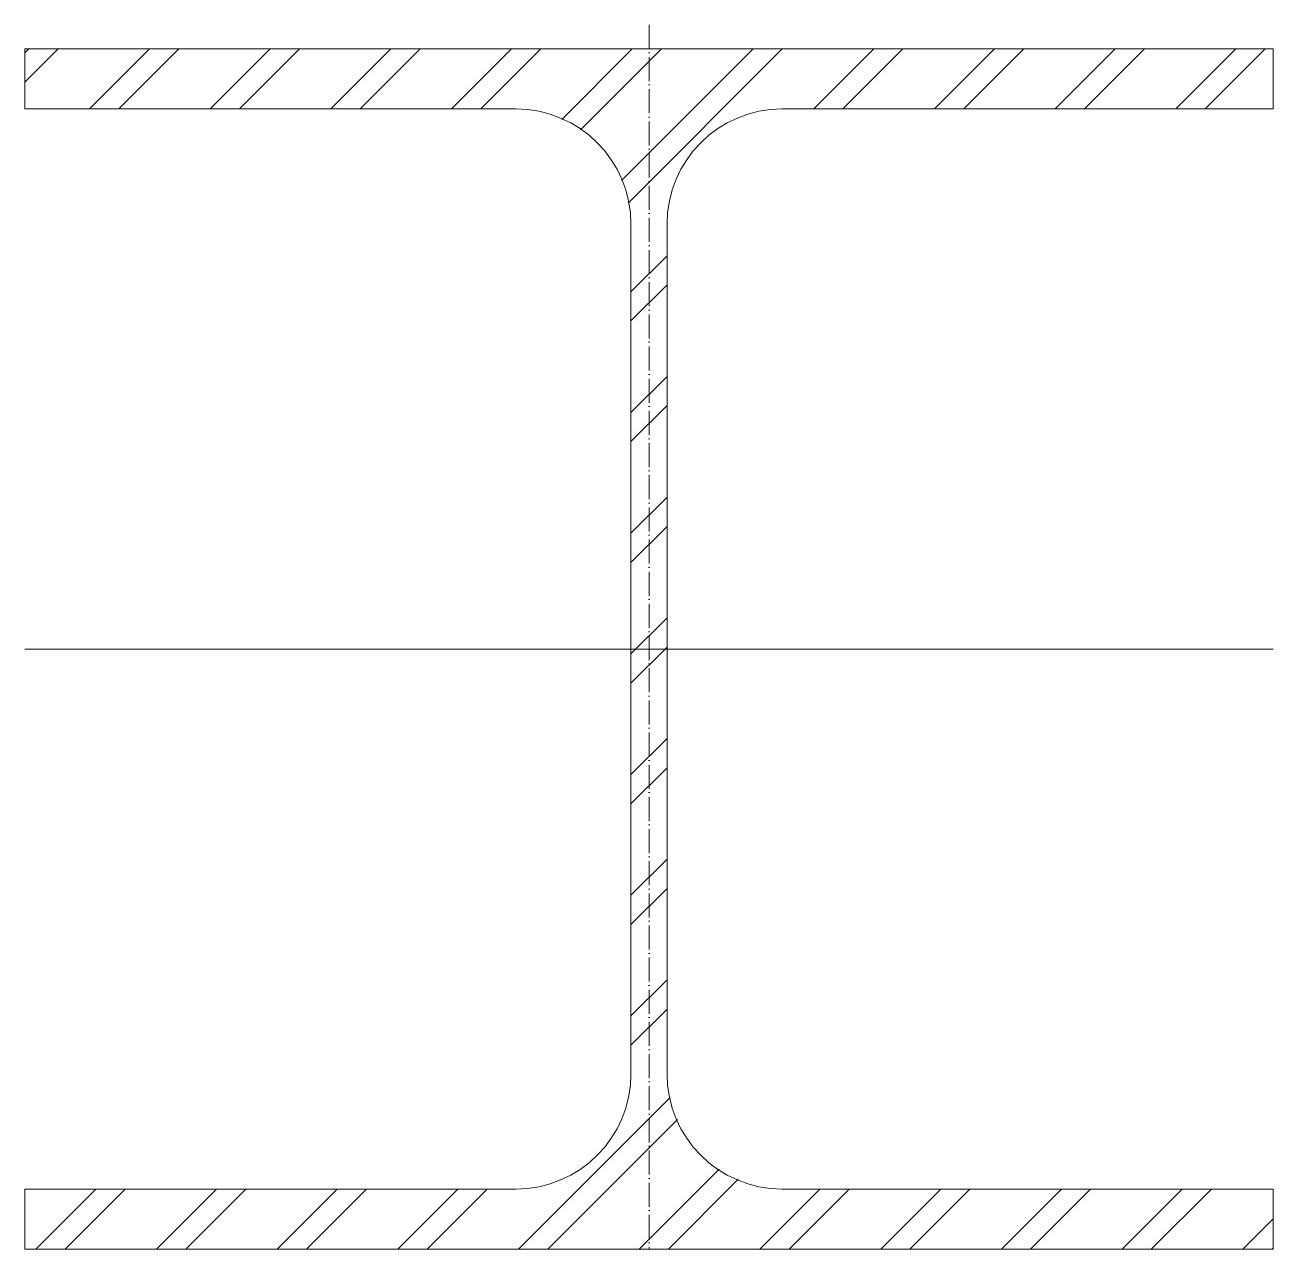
# Model space of a CAD drawing. Header units: metres. Extents: x -130 to 130, y -125 to 130.
import ezdxf

# ---------------------------------------------------------------- set-up
doc = ezdxf.new("R2010")
doc.units = ezdxf.units.M
doc.linetypes.add('MV_hartlijn_staal', pattern=[6.6, 5, -0.8, 0, -0.8])
doc.layers.add('A-DETL-GENF', color=92, linetype='Continuous', lineweight=18)

# ---------------------------------------------------------------- blocks, each defined once
blk = doc.blocks.new('28 Staalprofielen- IPE_HEA_HEB 2d - HEA260-3530704-00_0 Basismaterialen')
at = {"layer": 'A-DETL-GENF', "lineweight": 13}
h = blk.add_hatch(dxfattribs=at)
h.set_pattern_fill('FP_239', color=256, style=0, pattern_type=2)
h.set_pattern_definition([(45, (3230.222, -840.471), (-12.57236, 12.57236), []), (45, (3230.222, -821.421), (-12.57236, 12.57236), [])])
h.paths.add_polyline_path([(-130, -125), (130, -125), (130, -112.5), (27.75, -112.5), (21.54, -111.68), (15.75, -109.28), (10.78, -105.47), (6.97, -100.5), (4.57, -94.71), (3.75, -88.5), (3.75, 88.5), (4.57, 94.71), (6.97, 100.5), (10.78, 105.47), (15.75, 109.28), (21.54, 111.68), (27.75, 112.5), (130, 112.5), (130, 125), (-130, 125), (-130, 112.5), (-27.75, 112.5), (-21.54, 111.68), (-15.75, 109.28), (-10.78, 105.47), (-6.97, 100.5), (-4.57, 94.71), (-3.75, 88.5), (-3.75, -88.5), (-4.57, -94.71), (-6.97, -100.5), (-10.78, -105.47), (-15.75, -109.28), (-21.54, -111.68), (-27.75, -112.5), (-130, -112.5)])
at = {"layer": 'A-DETL-GENF', "linetype": 'MV_hartlijn_staal', "lineweight": 13}
blk.add_line((0, 130), (0, -125), dxfattribs=at)
at = {"layer": 'A-DETL-GENF'}
for p, q in [((130, 125), (-130, 125)), ((-130, 125), (-130, 112.5)), ((130, 125), (-130, 125)), ((-130, 125), (-130, 112.5)), ((130, 112.5), (130, 125)), ((130, 125), (130, 112.5)), ((-130, 112.5), (-27.75, 112.5)), ((-130, 112.5), (-27.75, 112.5)), ((27.75, 112.5), (130, 112.5)), ((130, 112.5), (27.75, 112.5)), ((-3.75, 88.5), (-3.75, -88.5)), ((-3.75, 88.5), (-3.75, -88.5)), ((3.75, -88.5), (3.75, 88.5)), ((3.75, 88.5), (3.75, -88.5)), ((-130, 0), (130, 0)), ((-27.75, -112.5), (-130, -112.5)), ((-130, -112.5), (-130, -125)), ((-130, -125), (-130, -112.5)), ((-130, -112.5), (-27.75, -112.5)), ((130, -112.5), (27.75, -112.5)), ((130, -112.5), (27.75, -112.5)), ((130, -125), (130, -112.5)), ((130, -125), (130, -112.5)), ((-130, -125), (130, -125)), ((130, -125), (-130, -125))]:
    blk.add_line(p, q, dxfattribs=at)
for centre, start, end in [((-27.75, 88.5), 0, 90), ((-27.75, 88.5), 360, 90), ((27.75, 88.5), 90, 180), ((27.75, 88.5), 90, 180), ((-27.75, -88.5), 270, 0), ((-27.75, -88.5), 270, 0), ((27.75, -88.5), 180, 270), ((27.75, -88.5), 180, 270)]:
    blk.add_arc(centre, 24, start, end, dxfattribs=at)

msp = doc.modelspace()

# ---------------------------------------------------------------- block references
msp.add_blockref('28 Staalprofielen- IPE_HEA_HEB 2d - HEA260-3530704-00_0 Basismaterialen', (0, 0))

doc.saveas('drawing.dxf')
